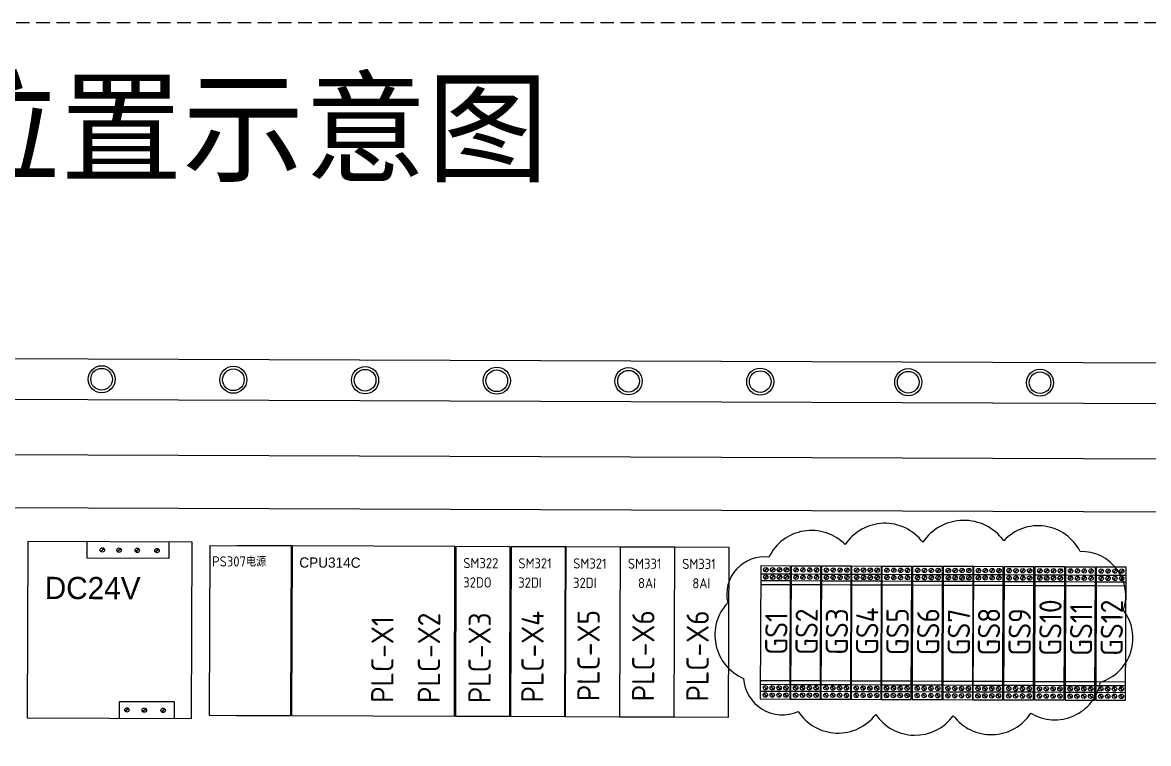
# Model space of a CAD drawing. Header units: millimetres. Extents: x 32721 to 103787, y 57624 to 127312.
# Drawn here: x 37828.6 to 38247.6, y 61916.3 to 62184.8 of the extents above; entities that cross this region are included whole.
import ezdxf

# ---------------------------------------------------------------- set-up
doc = ezdxf.new("R2010")
doc.units = ezdxf.units.MM
doc.header["$LTSCALE"] = 10
doc.linetypes.add('DASHED', pattern=[0.75, 0.5, -0.25])
doc.layers.get('0').update_dxf_attribs({"lineweight": 18})
doc.layers.add('1轮廓实线层', color=7, linetype='Continuous', lineweight=18)
doc.layers.add('6文字层', color=3, linetype='Continuous', lineweight=18)
doc.styles.add('FS', font='')
doc.styles.get("Standard").update_dxf_attribs({"font": 'isocp.shx', "width": 0.707, "bigfont": 'hztxt.shx'})
doc.styles.add('样式 1', font='SIMYOU.TTF', dxfattribs={"width": 0.75})
doc.styles.get('FS').set_extended_font_data('宋体')

msp = doc.modelspace()

# ---------------------------------------------------------------- linework, layer by layer
at = {"layer": '1轮廓实线层'}
for p, q in [((37757.48, 62059.9), (38454.95, 62057.38)), ((37772.59, 62044.68), (38439.73, 62042.27)), ((37797.17, 62024), (38415, 62021.77)), ((37816.82, 62004.22), (38395.21, 62002.14)), ((37830.61, 61991.54), (37830.37, 61925.83)), ((37891.77, 61991.31), (37830.61, 61991.54)), ((37891.53, 61925.61), (37891.77, 61991.31)), ((37857.67, 61987.87), (37858.84, 61989.02)), ((37857.77, 61987.77), (37858.94, 61988.92)), ((37863.89, 61987.79), (37865.06, 61988.95)), ((37863.99, 61987.69), (37865.16, 61988.85)), ((37870.65, 61987.72), (37871.82, 61988.88)), ((37870.75, 61987.62), (37871.92, 61988.77)), ((37877.99, 61987.64), (37879.16, 61988.8)), ((37878.09, 61987.54), (37879.26, 61988.7)), ((37898.32, 61990.03), (37898.09, 61926.85)), ((37898.32, 61990.03), (37928.64, 61989.92)), ((37928.64, 61989.92), (37908.43, 61989.99)), ((37928.41, 61926.74), (37928.64, 61989.92)), ((37928.88, 61989.92), (37928.65, 61926.74)), ((37989.53, 61989.7), (37928.88, 61989.92)), ((37989.3, 61926.52), (37989.53, 61989.7)), ((37989.91, 61989.7), (37989.68, 61926.52)), ((38010.13, 61989.62), (37989.91, 61989.7)), ((38009.9, 61926.45), (38010.13, 61989.62)), ((38010.4, 61989.62), (38010.17, 61926.45)), ((38030.62, 61989.55), (38010.4, 61989.62)), ((38030.39, 61926.37), (38030.62, 61989.55)), ((38030.81, 61989.55), (38030.58, 61926.37)), ((38051.02, 61989.48), (38030.81, 61989.55)), ((38051.02, 61989.48), (38050.8, 61926.3)), ((38050.94, 61926.3), (38051.17, 61989.48)), ((38071.38, 61989.4), (38051.17, 61989.48)), ((38071.15, 61926.23), (38071.38, 61989.4)), ((38071.15, 61926.23), (38071.38, 61989.4)), ((38091.6, 61989.33), (38071.38, 61989.4)), ((38091.37, 61926.15), (38091.6, 61989.33)), ((37866.82, 61928.31), (37867.98, 61929.46)), ((37866.92, 61928.2), (37868.08, 61929.36)), ((37873.28, 61928.23), (37874.45, 61929.39)), ((37873.38, 61928.13), (37874.55, 61929.29)), ((37880.29, 61928.16), (37881.46, 61929.31)), ((37880.39, 61928.05), (37881.56, 61929.21)), ((37830.37, 61925.83), (37891.53, 61925.61)), ((37898.09, 61926.85), (37928.41, 61926.74)), ((37908.2, 61926.81), (37928.41, 61926.74)), ((37928.65, 61926.74), (37989.3, 61926.52)), ((37989.68, 61926.52), (38009.9, 61926.45)), ((38010.17, 61926.45), (38030.39, 61926.37)), ((38030.58, 61926.37), (38050.8, 61926.3)), ((38050.94, 61926.3), (38071.15, 61926.23)), ((38071.15, 61926.23), (38091.37, 61926.15))]:
    msp.add_line(p, q, dxfattribs=at)
at = {"layer": '1轮廓实线层', "lineweight": 13}
for p, q in [((38103.34, 61982.46), (38103.17, 61932.93)), ((38114.46, 61982.42), (38103.34, 61982.46)), ((38114.28, 61932.89), (38114.46, 61982.42)), ((38114.62, 61982.42), (38114.44, 61932.89)), ((38125.74, 61982.38), (38114.62, 61982.42)), ((38125.56, 61932.85), (38125.74, 61982.38)), ((38125.89, 61982.38), (38125.71, 61932.85)), ((38137.01, 61982.34), (38125.89, 61982.38)), ((38136.83, 61932.81), (38137.01, 61982.34)), ((38137.16, 61982.34), (38136.98, 61932.81)), ((38148.28, 61982.3), (38137.16, 61982.34)), ((38148.1, 61932.77), (38148.28, 61982.3)), ((38148.43, 61982.3), (38148.25, 61932.77)), ((38159.55, 61982.26), (38148.43, 61982.3)), ((38159.37, 61932.73), (38159.55, 61982.26)), ((38159.86, 61982.26), (38159.68, 61932.73)), ((38170.98, 61982.22), (38159.86, 61982.26)), ((38170.8, 61932.69), (38170.98, 61982.22)), ((38171.28, 61982.22), (38171.1, 61932.69)), ((38182.4, 61982.18), (38171.28, 61982.22)), ((38103.33, 61979.52), (38114.45, 61979.48)), ((38104.58, 61977.76), (38105.74, 61978.92)), ((38104.59, 61980.48), (38105.75, 61981.63)), ((38104.68, 61977.66), (38105.85, 61978.82)), ((38104.69, 61980.37), (38105.86, 61981.53)), ((38107.12, 61977.75), (38108.29, 61978.91)), ((38107.13, 61980.47), (38108.3, 61981.63)), ((38107.23, 61977.65), (38108.39, 61978.81)), ((38107.24, 61980.37), (38108.4, 61981.52)), ((38109.67, 61977.74), (38110.84, 61978.9)), ((38109.68, 61980.46), (38110.85, 61981.62)), ((38109.77, 61977.64), (38110.94, 61978.8)), ((38109.78, 61980.36), (38110.95, 61981.51)), ((38112.22, 61977.74), (38113.38, 61978.89)), ((38112.23, 61980.45), (38113.39, 61981.61)), ((38112.32, 61977.63), (38113.48, 61978.79)), ((38112.33, 61980.35), (38113.49, 61981.5)), ((38114.61, 61979.48), (38125.72, 61979.44)), ((38115.85, 61977.72), (38117.02, 61978.88)), ((38115.86, 61980.44), (38117.03, 61981.59)), ((38115.95, 61977.62), (38117.12, 61978.78)), ((38115.96, 61980.33), (38117.13, 61981.49)), ((38118.4, 61977.71), (38119.56, 61978.87)), ((38118.41, 61980.43), (38119.57, 61981.58)), ((38118.5, 61977.61), (38119.66, 61978.77)), ((38118.51, 61980.32), (38119.67, 61981.48)), ((38120.94, 61977.7), (38122.11, 61978.86)), ((38120.95, 61980.42), (38122.12, 61981.58)), ((38121.04, 61977.6), (38122.21, 61978.76)), ((38121.05, 61980.32), (38122.22, 61981.47)), ((38123.49, 61977.69), (38124.65, 61978.85)), ((38123.5, 61980.41), (38124.66, 61981.57)), ((38123.59, 61977.59), (38124.75, 61978.75)), ((38123.6, 61980.31), (38124.76, 61981.46)), ((38125.88, 61979.44), (38137, 61979.4)), ((38127.12, 61977.68), (38128.29, 61978.84)), ((38127.13, 61980.4), (38128.3, 61981.55)), ((38127.22, 61977.58), (38128.39, 61978.74)), ((38127.23, 61980.29), (38128.4, 61981.45)), ((38129.67, 61977.67), (38130.83, 61978.83)), ((38129.68, 61980.39), (38130.84, 61981.54)), ((38129.77, 61977.57), (38130.93, 61978.73)), ((38129.78, 61980.28), (38130.94, 61981.44)), ((38132.21, 61977.66), (38133.38, 61978.82)), ((38132.22, 61980.38), (38133.39, 61981.53)), ((38132.31, 61977.56), (38133.48, 61978.72)), ((38132.32, 61980.27), (38133.49, 61981.43)), ((38134.76, 61977.65), (38135.93, 61978.81)), ((38134.77, 61980.37), (38135.93, 61981.53)), ((38134.86, 61977.55), (38136.03, 61978.71)), ((38134.87, 61980.27), (38136.04, 61981.42)), ((38137.15, 61979.4), (38148.27, 61979.36)), ((38138.39, 61977.64), (38139.56, 61978.8)), ((38138.4, 61980.35), (38139.57, 61981.51)), ((38138.49, 61977.54), (38139.66, 61978.7)), ((38138.5, 61980.25), (38139.67, 61981.41)), ((38140.94, 61977.63), (38142.11, 61978.79)), ((38140.95, 61980.35), (38142.11, 61981.5)), ((38141.04, 61977.53), (38142.21, 61978.69)), ((38141.05, 61980.24), (38142.22, 61981.4)), ((38143.49, 61980.34), (38144.66, 61981.49)), ((38143.49, 61977.62), (38144.65, 61978.78)), ((38143.59, 61977.52), (38144.75, 61978.68)), ((38143.6, 61980.23), (38144.76, 61981.39)), ((38146.03, 61977.61), (38147.2, 61978.77)), ((38146.04, 61980.33), (38147.21, 61981.48)), ((38146.13, 61977.51), (38147.3, 61978.67)), ((38146.14, 61980.23), (38147.31, 61981.38)), ((38148.42, 61979.36), (38159.54, 61979.32)), ((38149.67, 61980.31), (38150.84, 61981.47)), ((38149.67, 61977.6), (38150.83, 61978.76)), ((38149.77, 61977.5), (38150.93, 61978.66)), ((38149.78, 61980.21), (38150.94, 61981.37)), ((38152.21, 61977.59), (38153.38, 61978.75)), ((38152.22, 61980.31), (38153.39, 61981.46)), ((38152.31, 61977.49), (38153.48, 61978.65)), ((38152.32, 61980.2), (38153.49, 61981.36)), ((38154.76, 61977.58), (38155.92, 61978.74)), ((38154.77, 61980.3), (38155.93, 61981.45)), ((38154.86, 61977.48), (38156.02, 61978.64)), ((38154.87, 61980.19), (38156.03, 61981.35)), ((38157.3, 61977.57), (38158.47, 61978.73)), ((38157.31, 61980.29), (38158.48, 61981.44)), ((38157.4, 61977.47), (38158.57, 61978.63)), ((38157.41, 61980.18), (38158.58, 61981.34)), ((38159.85, 61979.32), (38170.96, 61979.28)), ((38161.09, 61977.56), (38162.26, 61978.72)), ((38161.1, 61980.27), (38162.27, 61981.43)), ((38161.19, 61977.46), (38162.36, 61978.61)), ((38161.2, 61980.17), (38162.37, 61981.33)), ((38163.64, 61977.55), (38164.8, 61978.71)), ((38163.65, 61980.26), (38164.81, 61981.42)), ((38163.74, 61977.45), (38164.9, 61978.61)), ((38163.75, 61980.16), (38164.91, 61981.32)), ((38166.18, 61977.54), (38167.35, 61978.7)), ((38166.19, 61980.25), (38167.36, 61981.41)), ((38166.28, 61977.44), (38167.45, 61978.6)), ((38166.29, 61980.15), (38167.46, 61981.31)), ((38168.73, 61977.53), (38169.89, 61978.69)), ((38168.74, 61980.25), (38169.9, 61981.4)), ((38168.83, 61977.43), (38169.99, 61978.59)), ((38168.84, 61980.14), (38170, 61981.3)), ((38171.27, 61979.28), (38182.39, 61979.24)), ((38172.51, 61977.52), (38173.68, 61978.68)), ((38172.52, 61980.23), (38173.69, 61981.39)), ((38172.62, 61977.42), (38173.78, 61978.57)), ((38172.63, 61980.13), (38173.79, 61981.29)), ((38175.06, 61977.51), (38176.23, 61978.67)), ((38175.07, 61980.22), (38176.24, 61981.38)), ((38175.16, 61977.41), (38176.33, 61978.56)), ((38175.17, 61980.12), (38176.34, 61981.28)), ((38177.61, 61977.5), (38178.77, 61978.66)), ((38177.62, 61980.21), (38178.78, 61981.37)), ((38177.71, 61977.4), (38178.87, 61978.55)), ((38177.72, 61980.11), (38178.88, 61981.27)), ((38180.15, 61977.49), (38181.32, 61978.65)), ((38180.16, 61980.2), (38181.33, 61981.36)), ((38180.25, 61977.39), (38181.42, 61978.55)), ((38180.26, 61980.1), (38181.43, 61981.26)), ((38182.22, 61932.65), (38182.4, 61982.18)), ((38182.49, 61982.18), (38182.31, 61932.65)), ((38182.48, 61979.24), (38193.6, 61979.2)), ((38193.61, 61982.14), (38182.49, 61982.18)), ((38183.72, 61977.48), (38184.89, 61978.63)), ((38183.73, 61980.19), (38184.9, 61981.35)), ((38183.82, 61977.38), (38184.99, 61978.53)), ((38183.83, 61980.09), (38185, 61981.25)), ((38186.27, 61977.47), (38187.43, 61978.63)), ((38186.28, 61980.18), (38187.44, 61981.34)), ((38186.37, 61977.37), (38187.54, 61978.52)), ((38186.38, 61980.08), (38187.55, 61981.24)), ((38188.81, 61977.46), (38189.98, 61978.62)), ((38188.82, 61980.17), (38189.99, 61981.33)), ((38188.92, 61977.36), (38190.08, 61978.51)), ((38188.93, 61980.07), (38190.09, 61981.23)), ((38191.36, 61977.45), (38192.53, 61978.61)), ((38191.37, 61980.16), (38192.54, 61981.32)), ((38191.46, 61977.35), (38192.63, 61978.5)), ((38191.47, 61980.06), (38192.64, 61981.22)), ((38193.43, 61932.61), (38193.61, 61982.14)), ((38193.91, 61982.14), (38193.73, 61932.61)), ((38193.9, 61979.2), (38205.02, 61979.16)), ((38205.03, 61982.1), (38193.91, 61982.14)), ((38195.15, 61977.44), (38196.31, 61978.59)), ((38195.16, 61980.15), (38196.32, 61981.31)), ((38195.25, 61977.33), (38196.41, 61978.49)), ((38195.26, 61980.05), (38196.42, 61981.21)), ((38197.69, 61977.43), (38198.86, 61978.58)), ((38197.7, 61980.14), (38198.87, 61981.3)), ((38197.79, 61977.32), (38198.96, 61978.48)), ((38197.8, 61980.04), (38198.97, 61981.2)), ((38200.24, 61977.42), (38201.4, 61978.58)), ((38200.25, 61980.13), (38201.41, 61981.29)), ((38200.34, 61977.32), (38201.51, 61978.47)), ((38200.35, 61980.03), (38201.52, 61981.19)), ((38202.78, 61977.41), (38203.95, 61978.57)), ((38202.79, 61980.12), (38203.96, 61981.28)), ((38202.89, 61977.31), (38204.05, 61978.46)), ((38202.9, 61980.02), (38204.06, 61981.18)), ((38204.85, 61932.57), (38205.03, 61982.1)), ((38205.34, 61982.1), (38205.16, 61932.57)), ((38205.33, 61979.16), (38216.45, 61979.12)), ((38216.46, 61982.06), (38205.34, 61982.1)), ((38206.57, 61977.39), (38207.74, 61978.55)), ((38206.58, 61980.11), (38207.75, 61981.27)), ((38206.67, 61977.29), (38207.84, 61978.45)), ((38206.68, 61980.01), (38207.85, 61981.16)), ((38209.12, 61977.39), (38210.28, 61978.54)), ((38209.13, 61980.1), (38210.29, 61981.26)), ((38209.22, 61977.28), (38210.38, 61978.44)), ((38209.23, 61980), (38210.39, 61981.15)), ((38211.66, 61977.38), (38212.83, 61978.53)), ((38211.67, 61980.09), (38212.84, 61981.25)), ((38211.76, 61977.27), (38212.93, 61978.43)), ((38211.77, 61979.99), (38212.94, 61981.15)), ((38214.21, 61977.37), (38215.37, 61978.52)), ((38214.22, 61980.08), (38215.38, 61981.24)), ((38214.31, 61977.27), (38215.48, 61978.42)), ((38214.32, 61979.98), (38215.49, 61981.14)), ((38216.28, 61932.53), (38216.46, 61982.06)), ((38216.76, 61982.05), (38216.58, 61932.52)), ((38216.75, 61979.11), (38227.87, 61979.07)), ((38227.88, 61982.01), (38216.76, 61982.05)), ((38218, 61977.35), (38219.16, 61978.51)), ((38218.01, 61980.07), (38219.17, 61981.22)), ((38218.1, 61977.25), (38219.26, 61978.41)), ((38218.11, 61979.97), (38219.27, 61981.12)), ((38220.54, 61977.34), (38221.71, 61978.5)), ((38220.55, 61980.06), (38221.72, 61981.22)), ((38220.64, 61977.24), (38221.81, 61978.4)), ((38220.65, 61979.96), (38221.82, 61981.11)), ((38223.09, 61977.34), (38224.25, 61978.49)), ((38223.1, 61980.05), (38224.26, 61981.21)), ((38223.19, 61977.23), (38224.36, 61978.39)), ((38223.2, 61979.95), (38224.36, 61981.1)), ((38225.63, 61977.33), (38226.8, 61978.48)), ((38225.64, 61980.04), (38226.81, 61981.2)), ((38225.74, 61979.94), (38226.91, 61981.1)), ((38225.74, 61977.22), (38226.9, 61978.38)), ((38227.7, 61932.48), (38227.88, 61982.01)), ((38228.19, 61982.01), (38228.01, 61932.48)), ((38228.18, 61979.07), (38239.3, 61979.03)), ((38239.31, 61981.97), (38228.19, 61982.01)), ((38229.42, 61977.31), (38230.59, 61978.47)), ((38229.43, 61980.03), (38230.6, 61981.18)), ((38229.52, 61977.21), (38230.69, 61978.37)), ((38229.53, 61979.92), (38230.7, 61981.08)), ((38231.97, 61977.3), (38233.13, 61978.46)), ((38231.98, 61980.02), (38233.14, 61981.17)), ((38232.07, 61977.2), (38233.23, 61978.36)), ((38232.08, 61979.91), (38233.24, 61981.07)), ((38234.51, 61977.29), (38235.68, 61978.45)), ((38234.52, 61980.01), (38235.69, 61981.17)), ((38234.61, 61977.19), (38235.78, 61978.35)), ((38234.62, 61979.91), (38235.79, 61981.06)), ((38237.06, 61977.28), (38238.22, 61978.44)), ((38237.07, 61980), (38238.23, 61981.16)), ((38237.16, 61977.18), (38238.33, 61978.34)), ((38237.17, 61979.9), (38238.34, 61981.05)), ((38239.13, 61932.44), (38239.31, 61981.97)), ((38103.32, 61975.57), (38114.44, 61975.53)), ((38103.33, 61977.02), (38114.44, 61976.98)), ((38114.59, 61975.53), (38125.71, 61975.49)), ((38114.6, 61976.98), (38125.72, 61976.94)), ((38125.86, 61975.49), (38136.98, 61975.45)), ((38125.87, 61976.94), (38136.99, 61976.9)), ((38137.14, 61976.9), (38148.26, 61976.86)), ((38137.14, 61975.45), (38148.25, 61975.41)), ((38148.41, 61976.86), (38159.53, 61976.82)), ((38148.41, 61975.41), (38159.53, 61975.37)), ((38159.83, 61975.37), (38170.95, 61975.33)), ((38159.84, 61976.82), (38170.96, 61976.78)), ((38171.26, 61976.78), (38182.38, 61976.74)), ((38171.26, 61975.33), (38182.38, 61975.29)), ((38182.46, 61975.29), (38193.58, 61975.25)), ((38182.47, 61976.74), (38193.59, 61976.7)), ((38193.89, 61976.7), (38205.01, 61976.66)), ((38193.89, 61975.24), (38205.01, 61975.2)), ((38205.31, 61975.2), (38216.43, 61975.16)), ((38205.32, 61976.65), (38216.44, 61976.61)), ((38216.74, 61976.61), (38227.86, 61976.57)), ((38216.74, 61975.16), (38227.86, 61975.12)), ((38228.16, 61975.12), (38239.28, 61975.08)), ((38228.17, 61976.57), (38239.29, 61976.53)), ((38103.19, 61939.83), (38114.31, 61939.79)), ((38103.19, 61938.38), (38114.3, 61938.34)), ((38104.43, 61937.63), (38105.59, 61936.46)), ((38104.54, 61937.73), (38105.69, 61936.56)), ((38106.98, 61937.62), (38108.14, 61936.45)), ((38107.08, 61937.72), (38108.24, 61936.55)), ((38109.52, 61937.61), (38110.68, 61936.44)), ((38109.63, 61937.71), (38110.78, 61936.54)), ((38112.07, 61937.6), (38113.23, 61936.43)), ((38112.17, 61937.7), (38113.33, 61936.53)), ((38114.46, 61939.79), (38125.58, 61939.75)), ((38114.46, 61938.33), (38125.58, 61938.29)), ((38115.7, 61937.59), (38116.86, 61936.42)), ((38115.81, 61937.69), (38116.96, 61936.52)), ((38118.25, 61937.58), (38119.41, 61936.41)), ((38118.35, 61937.68), (38119.51, 61936.51)), ((38120.8, 61937.57), (38121.95, 61936.4)), ((38120.9, 61937.67), (38122.06, 61936.5)), ((38123.34, 61937.56), (38124.5, 61936.39)), ((38123.44, 61937.66), (38124.6, 61936.49)), ((38125.73, 61939.75), (38136.85, 61939.71)), ((38125.73, 61938.29), (38136.85, 61938.25)), ((38126.98, 61937.54), (38128.13, 61936.38)), ((38127.08, 61937.65), (38128.24, 61936.48)), ((38129.52, 61937.54), (38130.68, 61936.37)), ((38129.62, 61937.64), (38130.78, 61936.47)), ((38132.07, 61937.53), (38133.23, 61936.36)), ((38132.17, 61937.63), (38133.33, 61936.46)), ((38134.61, 61937.52), (38135.77, 61936.35)), ((38134.72, 61937.62), (38135.87, 61936.45)), ((38137, 61938.25), (38148.12, 61938.21)), ((38137.01, 61939.71), (38148.13, 61939.67)), ((38138.25, 61937.5), (38139.41, 61936.34)), ((38138.35, 61937.61), (38139.51, 61936.44)), ((38140.79, 61937.5), (38141.95, 61936.33)), ((38140.9, 61937.6), (38142.05, 61936.43)), ((38143.34, 61937.49), (38144.5, 61936.32)), ((38143.44, 61937.59), (38144.6, 61936.42)), ((38145.89, 61937.48), (38147.04, 61936.31)), ((38145.99, 61937.58), (38147.15, 61936.41)), ((38148.27, 61938.21), (38159.39, 61938.17)), ((38148.28, 61939.66), (38159.4, 61939.62)), ((38149.52, 61937.46), (38150.68, 61936.3)), ((38149.62, 61937.57), (38150.78, 61936.4)), ((38152.07, 61937.45), (38153.22, 61936.29)), ((38152.17, 61937.56), (38153.33, 61936.39)), ((38154.61, 61937.45), (38155.77, 61936.28)), ((38154.71, 61937.55), (38155.87, 61936.38)), ((38157.16, 61937.44), (38158.32, 61936.27)), ((38157.26, 61937.54), (38158.42, 61936.37)), ((38159.7, 61939.62), (38170.82, 61939.58)), ((38159.7, 61938.17), (38170.82, 61938.13)), ((38160.94, 61937.42), (38162.1, 61936.26)), ((38161.05, 61937.52), (38162.2, 61936.36)), ((38163.49, 61937.41), (38164.65, 61936.25)), ((38163.59, 61937.51), (38164.75, 61936.35)), ((38166.04, 61937.4), (38167.19, 61936.24)), ((38166.14, 61937.51), (38167.3, 61936.34)), ((38168.58, 61937.39), (38169.74, 61936.23)), ((38168.68, 61937.5), (38169.84, 61936.33)), ((38171.12, 61938.13), (38182.24, 61938.09)), ((38171.13, 61939.58), (38182.25, 61939.54)), ((38172.37, 61937.38), (38173.53, 61936.22)), ((38172.47, 61937.48), (38173.63, 61936.32)), ((38174.92, 61937.37), (38176.07, 61936.21)), ((38175.02, 61937.47), (38176.17, 61936.31)), ((38177.46, 61937.36), (38178.62, 61936.2)), ((38177.56, 61937.46), (38178.72, 61936.3)), ((38180.01, 61937.35), (38181.16, 61936.19)), ((38180.11, 61937.45), (38181.27, 61936.29)), ((38182.33, 61938.09), (38193.45, 61938.05)), ((38182.34, 61939.54), (38193.45, 61939.5)), ((38183.58, 61937.34), (38184.73, 61936.17)), ((38183.68, 61937.44), (38184.84, 61936.28)), ((38186.12, 61937.33), (38187.28, 61936.17)), ((38186.23, 61937.43), (38187.38, 61936.27)), ((38188.67, 61937.32), (38189.83, 61936.16)), ((38188.77, 61937.42), (38189.93, 61936.26)), ((38191.21, 61937.31), (38192.37, 61936.15)), ((38191.32, 61937.41), (38192.47, 61936.25)), ((38193.75, 61938.05), (38204.87, 61938.01)), ((38193.76, 61939.5), (38204.88, 61939.46)), ((38195, 61937.3), (38196.16, 61936.13)), ((38195.1, 61937.4), (38196.26, 61936.24)), ((38197.55, 61937.29), (38198.71, 61936.12)), ((38197.65, 61937.39), (38198.81, 61936.23)), ((38200.09, 61937.28), (38201.25, 61936.12)), ((38200.2, 61937.38), (38201.35, 61936.22)), ((38202.64, 61937.27), (38203.8, 61936.11)), ((38202.74, 61937.37), (38203.9, 61936.21)), ((38205.18, 61939.46), (38216.3, 61939.42)), ((38205.18, 61938.01), (38216.3, 61937.97)), ((38206.43, 61937.26), (38207.58, 61936.09)), ((38206.53, 61937.36), (38207.69, 61936.19)), ((38208.97, 61937.25), (38210.13, 61936.08)), ((38209.07, 61937.35), (38210.23, 61936.18)), ((38211.52, 61937.24), (38212.68, 61936.07)), ((38211.62, 61937.34), (38212.78, 61936.18)), ((38214.06, 61937.23), (38215.22, 61936.06)), ((38214.17, 61937.33), (38215.32, 61936.17)), ((38216.6, 61937.97), (38227.72, 61937.93)), ((38216.61, 61939.42), (38227.73, 61939.38)), ((38217.85, 61937.22), (38219.01, 61936.05)), ((38217.95, 61937.32), (38219.11, 61936.15)), ((38220.4, 61937.21), (38221.55, 61936.04)), ((38220.5, 61937.31), (38221.66, 61936.14)), ((38222.94, 61937.2), (38224.1, 61936.03)), ((38223.05, 61937.3), (38224.2, 61936.13)), ((38225.49, 61937.19), (38226.65, 61936.02)), ((38225.59, 61937.29), (38226.75, 61936.13)), ((38228.03, 61939.38), (38239.15, 61939.34)), ((38228.03, 61937.92), (38239.15, 61937.88)), ((38229.28, 61937.18), (38230.43, 61936.01)), ((38229.38, 61937.28), (38230.54, 61936.11)), ((38231.82, 61937.17), (38232.98, 61936)), ((38231.92, 61937.27), (38233.08, 61936.1)), ((38234.37, 61937.16), (38235.52, 61935.99)), ((38234.47, 61937.26), (38235.63, 61936.09)), ((38236.91, 61937.15), (38238.07, 61935.98)), ((38237.02, 61937.25), (38238.17, 61936.08)), ((38103.17, 61932.93), (38114.28, 61932.89)), ((38103.18, 61935.87), (38114.3, 61935.83)), ((38104.42, 61934.91), (38105.58, 61933.75)), ((38104.53, 61935.01), (38105.68, 61933.85)), ((38106.97, 61934.9), (38108.13, 61933.74)), ((38107.07, 61935), (38108.23, 61933.84)), ((38109.52, 61934.89), (38110.67, 61933.73)), ((38109.62, 61935), (38110.77, 61933.83)), ((38112.06, 61934.88), (38113.22, 61933.72)), ((38112.16, 61934.99), (38113.32, 61933.82)), ((38114.44, 61932.89), (38125.56, 61932.85)), ((38114.45, 61935.83), (38125.57, 61935.79)), ((38115.7, 61934.87), (38116.85, 61933.71)), ((38115.8, 61934.97), (38116.95, 61933.81)), ((38118.24, 61934.86), (38119.4, 61933.7)), ((38118.34, 61934.96), (38119.5, 61933.8)), ((38120.79, 61934.85), (38121.94, 61933.69)), ((38120.89, 61934.95), (38122.05, 61933.79)), ((38123.33, 61934.84), (38124.49, 61933.68)), ((38123.43, 61934.95), (38124.59, 61933.78)), ((38125.71, 61932.85), (38136.83, 61932.81)), ((38125.72, 61935.79), (38136.84, 61935.75)), ((38126.97, 61934.83), (38128.12, 61933.67)), ((38127.07, 61934.93), (38128.23, 61933.77)), ((38129.51, 61934.82), (38130.67, 61933.66)), ((38129.62, 61934.92), (38130.77, 61933.76)), ((38132.06, 61934.81), (38133.22, 61933.65)), ((38132.16, 61934.91), (38133.32, 61933.75)), ((38134.6, 61934.8), (38135.76, 61933.64)), ((38134.71, 61934.9), (38135.86, 61933.74)), ((38136.98, 61932.81), (38148.1, 61932.77)), ((38136.99, 61935.75), (38148.11, 61935.71)), ((38138.24, 61934.79), (38139.4, 61933.62)), ((38138.34, 61934.89), (38139.5, 61933.73)), ((38140.78, 61934.78), (38141.94, 61933.62)), ((38140.89, 61934.88), (38142.04, 61933.72)), ((38143.33, 61934.77), (38144.49, 61933.61)), ((38143.43, 61934.87), (38144.59, 61933.71)), ((38145.88, 61934.76), (38147.03, 61933.6)), ((38145.98, 61934.86), (38147.14, 61933.7)), ((38148.25, 61932.77), (38159.37, 61932.73)), ((38148.26, 61935.71), (38159.38, 61935.67)), ((38149.51, 61934.75), (38150.67, 61933.58)), ((38149.61, 61934.85), (38150.77, 61933.69)), ((38152.06, 61934.74), (38153.21, 61933.57)), ((38152.16, 61934.84), (38153.32, 61933.68)), ((38154.6, 61934.73), (38155.76, 61933.57)), ((38154.7, 61934.83), (38155.86, 61933.67)), ((38157.15, 61934.72), (38158.31, 61933.56)), ((38157.25, 61934.82), (38158.41, 61933.66)), ((38159.68, 61932.73), (38170.8, 61932.69)), ((38159.69, 61935.67), (38170.81, 61935.63)), ((38160.94, 61934.71), (38162.09, 61933.54)), ((38161.04, 61934.81), (38162.19, 61933.64)), ((38163.48, 61934.7), (38164.64, 61933.53)), ((38163.58, 61934.8), (38164.74, 61933.63)), ((38166.03, 61934.69), (38167.18, 61933.52)), ((38166.13, 61934.79), (38167.29, 61933.63)), ((38168.57, 61934.68), (38169.73, 61933.52)), ((38168.67, 61934.78), (38169.83, 61933.62)), ((38171.1, 61932.69), (38182.22, 61932.65)), ((38171.11, 61935.63), (38182.23, 61935.59)), ((38172.36, 61934.67), (38173.52, 61933.5)), ((38172.46, 61934.77), (38173.62, 61933.6)), ((38174.91, 61934.66), (38176.06, 61933.49)), ((38175.01, 61934.76), (38176.17, 61933.59)), ((38177.45, 61934.65), (38178.61, 61933.48)), ((38177.55, 61934.75), (38178.71, 61933.58)), ((38180, 61934.64), (38181.15, 61933.47)), ((38180.1, 61934.74), (38181.26, 61933.58)), ((38182.31, 61932.65), (38193.43, 61932.61)), ((38182.32, 61935.59), (38193.44, 61935.55)), ((38183.57, 61934.63), (38184.72, 61933.46)), ((38183.67, 61934.73), (38184.83, 61933.56)), ((38186.11, 61934.62), (38187.27, 61933.45)), ((38186.22, 61934.72), (38187.37, 61933.55)), ((38188.66, 61934.61), (38189.82, 61933.44)), ((38188.76, 61934.71), (38189.92, 61933.54)), ((38191.21, 61934.6), (38192.36, 61933.43)), ((38191.31, 61934.7), (38192.46, 61933.53)), ((38193.73, 61932.61), (38204.85, 61932.57)), ((38193.75, 61935.55), (38204.86, 61935.51)), ((38194.99, 61934.59), (38196.15, 61933.42)), ((38195.09, 61934.69), (38196.25, 61933.52)), ((38197.54, 61934.58), (38198.7, 61933.41)), ((38197.64, 61934.68), (38198.8, 61933.51)), ((38200.08, 61934.57), (38201.24, 61933.4)), ((38200.19, 61934.67), (38201.34, 61933.5)), ((38202.63, 61934.56), (38203.79, 61933.39)), ((38202.73, 61934.66), (38203.89, 61933.49)), ((38205.16, 61932.57), (38216.28, 61932.53)), ((38205.17, 61935.51), (38216.29, 61935.47)), ((38206.42, 61934.54), (38207.57, 61933.38)), ((38206.52, 61934.65), (38207.68, 61933.48)), ((38208.96, 61934.54), (38210.12, 61933.37)), ((38209.06, 61934.64), (38210.22, 61933.47)), ((38211.51, 61934.53), (38212.67, 61933.36)), ((38211.61, 61934.63), (38212.77, 61933.46)), ((38214.05, 61934.52), (38215.21, 61933.35)), ((38214.16, 61934.62), (38215.31, 61933.45)), ((38216.58, 61932.52), (38227.7, 61932.48)), ((38216.59, 61935.47), (38227.71, 61935.43)), ((38217.84, 61934.5), (38219, 61933.34)), ((38217.94, 61934.6), (38219.1, 61933.44)), ((38220.39, 61934.49), (38221.54, 61933.33)), ((38220.49, 61934.6), (38221.65, 61933.43)), ((38222.93, 61934.48), (38224.09, 61933.32)), ((38223.04, 61934.59), (38224.19, 61933.42)), ((38225.48, 61934.48), (38226.64, 61933.31)), ((38225.58, 61934.58), (38226.74, 61933.41)), ((38228.01, 61932.48), (38239.13, 61932.44)), ((38228.02, 61935.42), (38239.14, 61935.38)), ((38229.27, 61934.46), (38230.42, 61933.3)), ((38229.37, 61934.56), (38230.53, 61933.4)), ((38231.81, 61934.45), (38232.97, 61933.29)), ((38231.91, 61934.55), (38233.07, 61933.39)), ((38234.36, 61934.44), (38235.52, 61933.28)), ((38234.46, 61934.54), (38235.62, 61933.38)), ((38236.9, 61934.43), (38238.06, 61933.27)), ((38237.01, 61934.54), (38238.16, 61933.37))]:
    msp.add_line(p, q, dxfattribs=at)
at = {"layer": '1轮廓实线层', "linetype": 'DASHED'}
msp.add_lwpolyline([(37616.2, 62184.8), (38552.14, 62184.8), (38552.14, 61318.65), (37616.2, 61318.65)], close=True, dxfattribs=at)
at = {"layer": '1轮廓实线层', "color": 1}
msp.add_lwpolyline([(38163.62, 61991.25, 0.520567), (38134.77, 61990.38, 0.520567), (38106.37, 61985.68, 0.520567), (38091.03, 61968.77, 0.520567), (38096.93, 61940.58, 0.520567), (38117.3, 61928.24, 0.520567), (38146.14, 61927.19, 0.520567), (38175, 61926.68, 0.520567), (38203.85, 61927.61, 0.520567), (38229.78, 61939.19, 0.520567), (38238.35, 61966.01, 0.520567), (38222.21, 61987.82, 0.520567), (38193.78, 61991.85, 0.520567)], format="xyb", close=True, dxfattribs=at)
at = {"layer": '1轮廓实线层'}
for points in [[(37883.08, 61991.35), (37883.06, 61985.27), (37852.6, 61985.38), (37852.62, 61991.46)], [(37864.68, 61925.71), (37864.7, 61931.98), (37885.06, 61931.91), (37885.03, 61925.64)]]:
    msp.add_lwpolyline(points, dxfattribs=at)
for centre, radius in [((37858.03, 62051.95), 5.05), ((37858.03, 62051.95), 4.04), ((37907.05, 62051.78), 5.05), ((37907.05, 62051.78), 4.04), ((37956.08, 62051.6), 5.05), ((37956.08, 62051.6), 4.04), ((38005.1, 62051.42), 5.05), ((38005.1, 62051.42), 4.04), ((38054.13, 62051.24), 5.05), ((38054.13, 62051.24), 4.04), ((38103.15, 62051.07), 5.05), ((38103.15, 62051.07), 4.04), ((38158.24, 62050.87), 5.05), ((38158.24, 62050.87), 4.04), ((38207.27, 62050.69), 5.05), ((38207.27, 62050.69), 4.04), ((37858.3, 61988.4), 0.821), ((37864.52, 61988.32), 0.821), ((37871.28, 61988.25), 0.821), ((37878.63, 61988.17), 0.821), ((37867.45, 61928.83), 0.821), ((37873.91, 61928.76), 0.821), ((37880.92, 61928.68), 0.821)]:
    msp.add_circle(centre, radius, dxfattribs=at)
at = {"layer": '1轮廓实线层', "lineweight": 13}
for centre in [(38105.21, 61978.29), (38105.22, 61981), (38107.76, 61978.28), (38107.77, 61981), (38110.3, 61978.27), (38110.31, 61980.99), (38112.85, 61978.26), (38112.86, 61980.98), (38116.48, 61978.25), (38116.49, 61980.96), (38119.03, 61978.24), (38119.04, 61980.95), (38121.58, 61978.23), (38121.58, 61980.95), (38124.12, 61978.22), (38124.13, 61980.94), (38127.76, 61978.21), (38127.76, 61980.92), (38130.3, 61978.2), (38130.31, 61980.91), (38132.85, 61978.19), (38132.86, 61980.9), (38135.39, 61978.18), (38135.4, 61980.9), (38139.03, 61978.17), (38139.04, 61980.88), (38141.57, 61978.16), (38141.58, 61980.87), (38144.12, 61978.15), (38144.13, 61980.86), (38146.66, 61978.14), (38146.67, 61980.86), (38150.3, 61978.13), (38150.31, 61980.84), (38152.84, 61978.12), (38152.85, 61980.83), (38155.39, 61978.11), (38155.4, 61980.82), (38157.94, 61978.1), (38157.95, 61980.81), (38161.72, 61978.09), (38161.73, 61980.8), (38164.27, 61978.08), (38164.28, 61980.79), (38166.82, 61978.07), (38166.82, 61980.78), (38169.36, 61978.06), (38169.37, 61980.77), (38173.15, 61978.05), (38173.16, 61980.76), (38175.69, 61978.04), (38175.7, 61980.75), (38178.24, 61978.03), (38178.25, 61980.74), (38180.79, 61978.02), (38180.8, 61980.73), (38184.36, 61978.01), (38184.37, 61980.72), (38186.9, 61978), (38186.91, 61980.71), (38189.45, 61977.99), (38189.46, 61980.7), (38191.99, 61977.98), (38192, 61980.69), (38195.78, 61977.96), (38195.79, 61980.68), (38198.33, 61977.95), (38198.34, 61980.67), (38200.87, 61977.95), (38200.88, 61980.66), (38203.42, 61977.94), (38203.43, 61980.65), (38207.2, 61977.92), (38207.21, 61980.64), (38209.75, 61977.91), (38209.76, 61980.63), (38212.3, 61977.9), (38212.31, 61980.62), (38214.84, 61977.9), (38214.85, 61980.61), (38218.63, 61977.88), (38218.64, 61980.6), (38221.18, 61977.87), (38221.19, 61980.59), (38223.72, 61977.86), (38223.73, 61980.58), (38226.27, 61977.85), (38226.28, 61980.57), (38230.05, 61977.84), (38230.06, 61980.55), (38232.6, 61977.83), (38232.61, 61980.54), (38235.15, 61977.82), (38235.16, 61980.54), (38237.69, 61977.81), (38237.7, 61980.53), (38105.06, 61937.09), (38107.61, 61937.08), (38110.15, 61937.08), (38112.7, 61937.07), (38116.33, 61937.05), (38118.88, 61937.04), (38121.43, 61937.03), (38123.97, 61937.03), (38127.61, 61937.01), (38130.15, 61937), (38132.7, 61936.99), (38135.24, 61936.99), (38138.88, 61936.97), (38141.42, 61936.96), (38143.97, 61936.95), (38146.52, 61936.94), (38150.15, 61936.93), (38152.7, 61936.92), (38155.24, 61936.91), (38157.79, 61936.9), (38161.57, 61936.89), (38164.12, 61936.88), (38166.67, 61936.87), (38169.21, 61936.86), (38173, 61936.85), (38175.54, 61936.84), (38178.09, 61936.83), (38180.64, 61936.82), (38184.21, 61936.81), (38186.75, 61936.8), (38189.3, 61936.79), (38191.84, 61936.78), (38195.63, 61936.77), (38198.18, 61936.76), (38200.72, 61936.75), (38203.27, 61936.74), (38207.06, 61936.73), (38209.6, 61936.72), (38212.15, 61936.71), (38214.69, 61936.7), (38218.48, 61936.68), (38221.03, 61936.68), (38223.57, 61936.67), (38226.12, 61936.66), (38229.91, 61936.64), (38232.45, 61936.63), (38235, 61936.62), (38237.54, 61936.62), (38105.05, 61934.38), (38107.6, 61934.37), (38110.14, 61934.36), (38112.69, 61934.35), (38116.32, 61934.34), (38118.87, 61934.33), (38121.42, 61934.32), (38123.96, 61934.31), (38127.6, 61934.3), (38130.14, 61934.29), (38132.69, 61934.28), (38135.23, 61934.27), (38138.87, 61934.26), (38141.41, 61934.25), (38143.96, 61934.24), (38146.51, 61934.23), (38150.14, 61934.22), (38152.69, 61934.21), (38155.23, 61934.2), (38157.78, 61934.19), (38161.56, 61934.18), (38164.11, 61934.17), (38166.66, 61934.16), (38169.2, 61934.15), (38172.99, 61934.13), (38175.54, 61934.13), (38178.08, 61934.12), (38180.63, 61934.11), (38184.2, 61934.09), (38186.74, 61934.09), (38189.29, 61934.08), (38191.83, 61934.07), (38195.62, 61934.05), (38198.17, 61934.04), (38200.71, 61934.03), (38203.26, 61934.03), (38207.05, 61934.01), (38209.59, 61934), (38212.14, 61933.99), (38214.68, 61933.98), (38218.47, 61933.97), (38221.02, 61933.96), (38223.56, 61933.95), (38226.11, 61933.94), (38229.9, 61933.93), (38232.44, 61933.92), (38234.99, 61933.91), (38237.53, 61933.9)]:
    msp.add_circle(centre, 0.821, dxfattribs=at)

# ---------------------------------------------------------------- texts
at = {"color": 3, "style": 'FS'}
msp.add_text('说明：位置示意图', height=33.333, dxfattribs=at).set_placement((37660.75, 62128.97))
at = {"layer": '1轮廓实线层'}
for s, p in [('PS307电源', (37899.13, 61982.25)), ('SM322', (37992.62, 61981.62)), ('SM321', (38013.11, 61981.55)), ('SM321', (38033.52, 61981.48)), ('SM331', (38053.88, 61981.4)), ('SM331', (38074.09, 61981.33)), ('32DO', (37992.6, 61974.43)), ('32DI', (38013.09, 61974.36)), ('32DI', (38033.49, 61974.28)), ('8AI', (38057.67, 61974.2)), ('8AI', (38077.88, 61974.12))]:
    msp.add_text(s, height=3.785, rotation=359.7932, dxfattribs=at).set_placement(p)
at = {"layer": '1轮廓实线层', "style": '样式 1'}
msp.add_text('CPU314C', height=3.785, rotation=359.7932, dxfattribs=at).set_placement((37931.59, 61981.84))
at = {"layer": '6文字层', "style": '样式 1'}
msp.add_text('DC24V', height=8.269, rotation=359.7932, dxfattribs=at).set_placement((37836.85, 61970.14))
at = {"layer": '6文字层'}
for s, p in [('GS2', (38124.52, 61949.32)), ('GS3', (38135.79, 61949.28)), ('GS4', (38147.07, 61949.24)), ('GS5', (38158.34, 61949.2)), ('GS6', (38169.76, 61949.16)), ('GS7', (38181.19, 61949.12)), ('GS8', (38192.39, 61949.08)), ('GS9', (38203.82, 61949.04)), ('GS10', (38215.24, 61949)), ('GS11', (38226.67, 61948.96)), ('GS12', (38238.09, 61948.91)), ('PLC-X1', (37966.6, 61931.45)), ('PLC-X2', (37983.95, 61931.39)), ('PLC-X3', (38002.78, 61931.32)), ('PLC-X4', (38022.48, 61931.55)), ('PLC-X5', (38043.32, 61932.08)), ('PLC-X6', (38063.68, 61932.01)), ('PLC-X6', (38083.9, 61931.93)), ('GS1', (38113.25, 61949.37))]:
    msp.add_text(s, height=8.269, rotation=89.7932, dxfattribs=at).set_placement(p)

doc.saveas('drawing.dxf')
